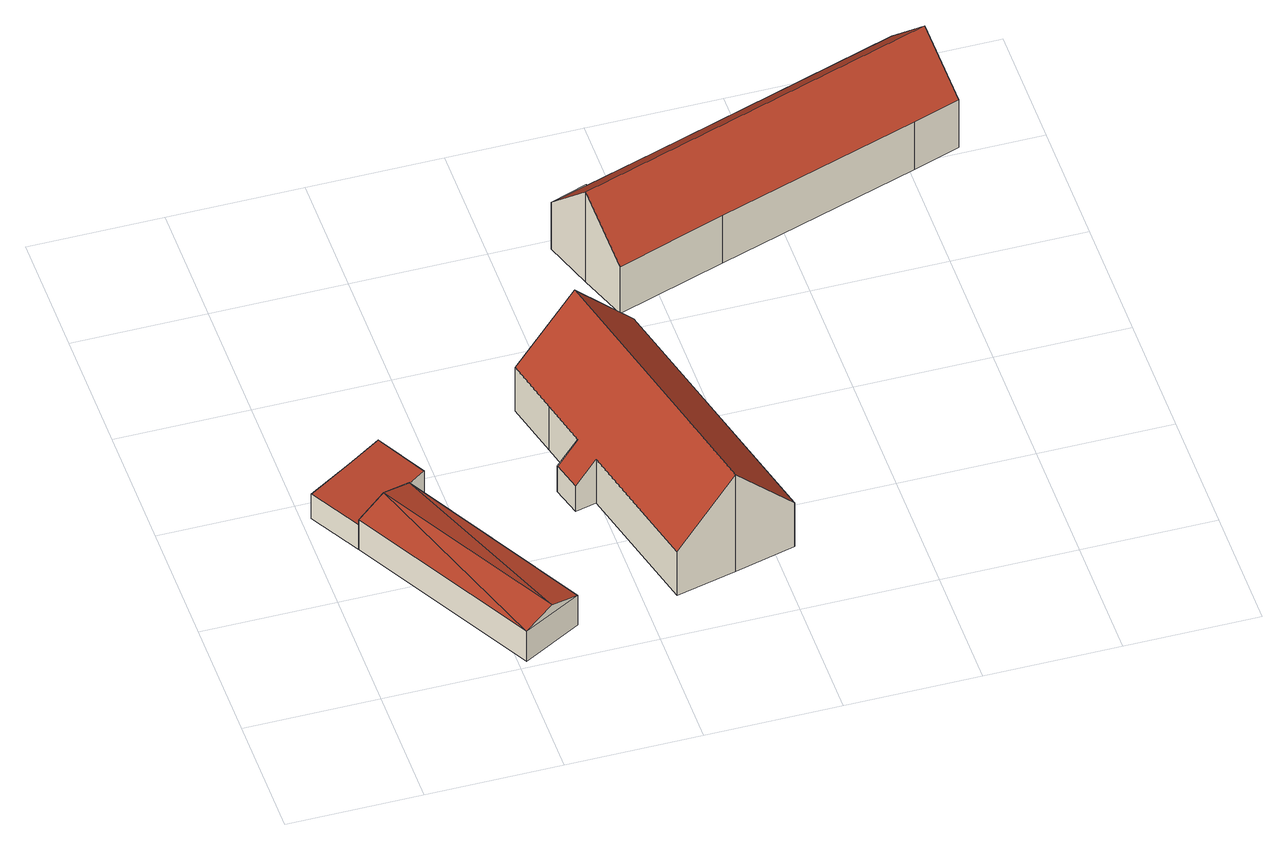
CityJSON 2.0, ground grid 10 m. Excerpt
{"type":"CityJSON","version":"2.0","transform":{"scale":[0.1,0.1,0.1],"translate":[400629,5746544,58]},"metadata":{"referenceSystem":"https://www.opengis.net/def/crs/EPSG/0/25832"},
"CityObjects":{
"building1":{"type":"Building","attributes":{"Gemeindeschluessel":"05558044","Geometrietyp2DReferenz":"3000","function":"31001_2460","roofType":"2100","measuredHeight":2.87},"geometry":[{"type":"Solid","lod":"2","boundaries":[[[[0,1,2,3]],[[4,5,1,0]],[[6,7,5,4]],[[8,9,7,6]],[[10,11,9,8]],[[3,2,11,10]],[[8,6,4,0,3,10]],[[1,5,7,9,11,2]]]],"semantics":{"surfaces":[{"type":"WallSurface"},{"type":"RoofSurface"},{"type":"GroundSurface"}],"values":[[0,0,0,0,0,0,1,2]]}}]},
"building2":{"type":"Building","attributes":{"Gemeindeschluessel":"05558044","Geometrietyp2DReferenz":"3000","function":"31001_1310","roofType":"3100","measuredHeight":3.61},"geometry":[{"type":"Solid","lod":"2","boundaries":[[[[12,13,11,14]],[[15,16,13,12]],[[17,2,16,15]],[[14,11,2,17]],[[12,18,15]],[[17,19,14]],[[18,12,14]],[[14,19,18]],[[15,18,19]],[[19,17,15]],[[13,16,2,11]]]],"semantics":{"surfaces":[{"type":"WallSurface"},{"type":"RoofSurface"},{"type":"GroundSurface"}],"values":[[0,0,0,0,0,0,1,1,1,1,2]]}}]},
"building3":{"type":"Building","attributes":{"Gemeindeschluessel":"05558044","Geometrietyp2DReferenz":"3000","function":"31001_1000","roofType":"3100","measuredHeight":9.1},"address":[{"country":"Germany","locality":"Senden","thoroughfareNumber":"17","thoroughfareName":"Venne"}],"geometry":[{"type":"Solid","lod":"2","boundaries":[[[[20,21,22,23]],[[24,25,21,20]],[[26,27,25,24]],[[28,29,27,26]],[[30,31,29,28]],[[32,33,31,30]],[[34,35,33,32]],[[36,37,35,34]],[[38,39,37,36]],[[40,41,39,38]],[[23,22,41,40]],[[34,32,30,36]],[[28,26,24,20,23,40,38,36,30]],[[21,25,27,29,31,33,35,37,39,41,22]]]],"semantics":{"surfaces":[{"type":"WallSurface"},{"type":"RoofSurface"},{"type":"GroundSurface"}],"values":[[0,0,0,0,0,0,0,0,0,0,0,1,1,2]]}}]},
"building4":{"type":"Building","attributes":{"Gemeindeschluessel":"05558044","Geometrietyp2DReferenz":"3000","function":"31001_2700","roofType":"3100","measuredHeight":8.44},"geometry":[{"type":"Solid","lod":"2","boundaries":[[[[42,43,44,45]],[[46,47,43,42]],[[48,49,47,46]],[[50,51,49,48]],[[52,53,51,50]],[[54,55,53,52]],[[56,57,55,54]],[[58,59,57,56]],[[60,61,59,58]],[[62,63,61,60]],[[45,44,63,62]],[[56,54,52,50,48,58]],[[46,42,45,62,60,58,48]],[[43,47,49,51,53,55,57,59,61,63,44]]]],"semantics":{"surfaces":[{"type":"WallSurface"},{"type":"RoofSurface"},{"type":"GroundSurface"}],"values":[[0,0,0,0,0,0,0,0,0,0,0,1,1,2]]}}]}
},
"vertices":[
[6,182,33],[6,182,10],[28,143,10],[28,143,33],[39,200,36],[39,200,10],[64,214,39],[64,214,10],[85,175,39],[85,175,10],[72,168,37],[72,168,10],
[149,27,38],[149,27,10],[72,168,38],[105,3,38],[105,3,10],[28,143,38],[127,15,46],[50,156,46],
[174,155,37],[174,155,13],[180,132,13],[180,132,37],[190,159,54],[190,159,13],[181,196,54],[181,196,13],[170,240,54],[170,240,13],[216,251,104],[216,251,13],[262,262,54],[262,262,13],[313,55,54],[313,55,13],[267,43,104],[267,43,13],[222,32,54],[222,32,13],[196,136,54],[196,136,13],
[326,419,51],[326,419,7],[271,401,7],[271,401,51],[514,480,52],[514,480,7],[526,443,92],[526,443,7],[539,406,52],[539,406,7],[504,394,52],[504,394,7],[351,344,52],[351,344,7],[269,317,51],[269,317,7],[256,354,92],[256,354,7],[243,392,51],[243,392,7],[271,402,51],[271,402,7]
]}
